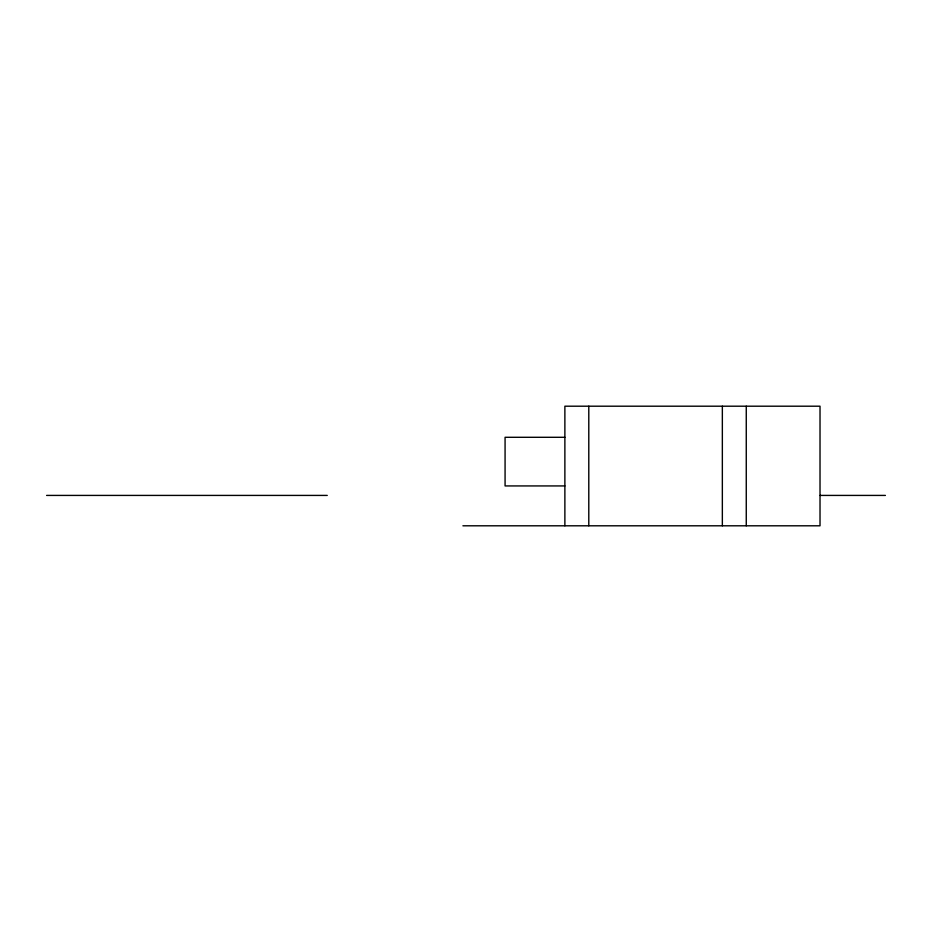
<?xml version="1.0" encoding="UTF-8"?>
<svg xmlns="http://www.w3.org/2000/svg" width="932" height="932" viewBox="0 0 932 932"><rect width="100%" height="100%" fill="white"/><g stroke="black" fill="none" stroke-linecap="round" stroke-linejoin="round"><path stroke-width="1.4" d="M564.874 437.294L505.074 437.294L505.074 485.933L564.874 485.933M46.6 495.416L327.26 495.416M820.195 495.416L885.4 495.416M462.913 525.799L820.02 525.799L820.02 406.201L564.874 406.201L564.874 525.799M746.264 406.201L746.264 525.799M722.347 406.201L722.347 525.799M588.791 406.201L588.791 525.799"/></g></svg>
